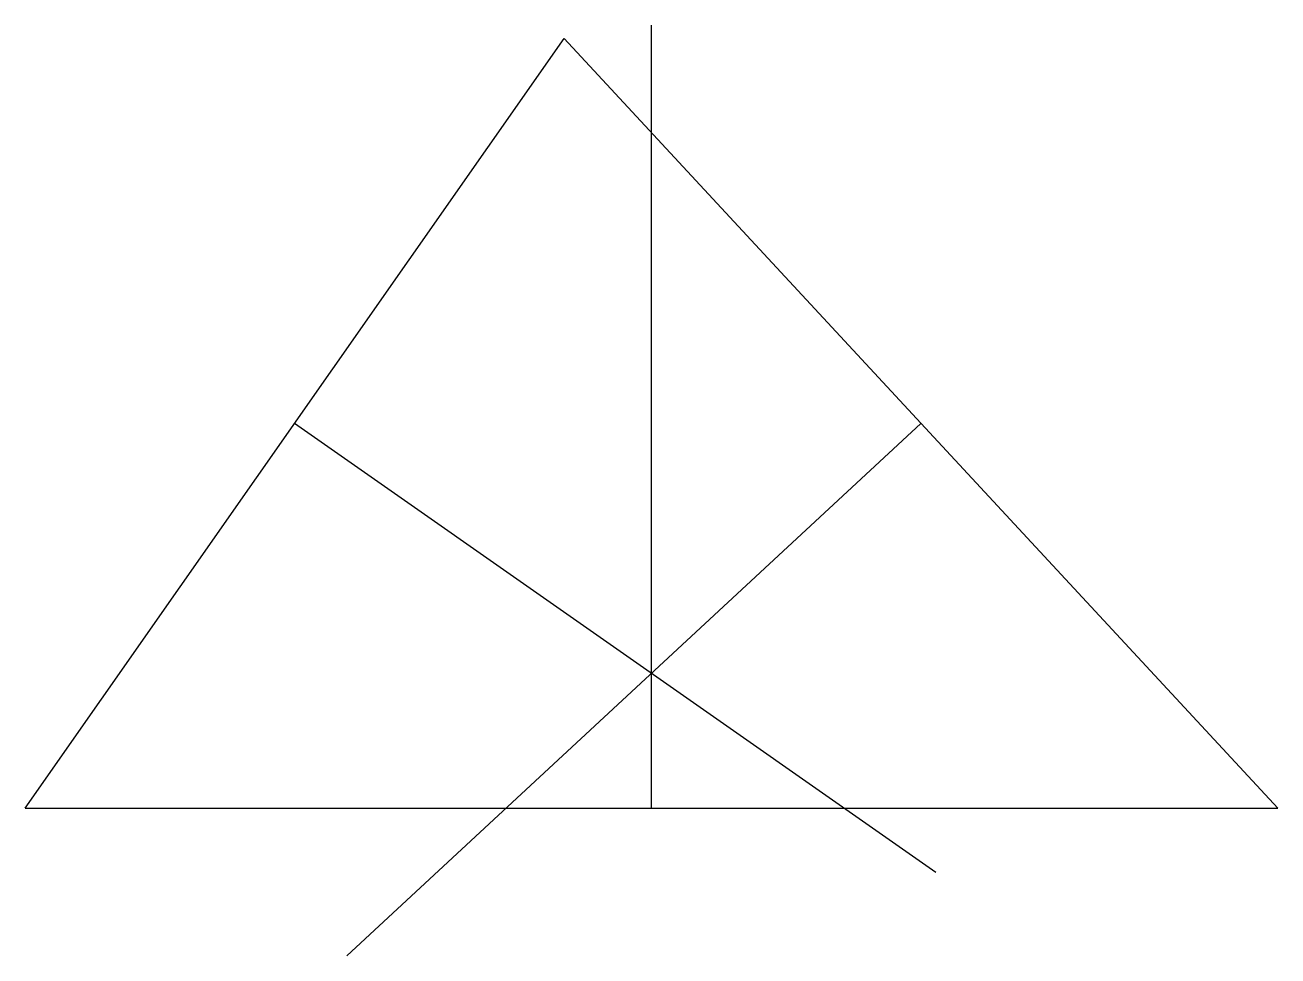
# Model space of a CAD drawing. Header units: millimetres. Extents: x 10 to 50, y 9.3 to 39.
import ezdxf

# ---------------------------------------------------------------- set-up
doc = ezdxf.new("R2010")
doc.units = ezdxf.units.MM
doc.layers.get('0').update_dxf_attribs({"lineweight": 25, "true_color": 0xffffff})

msp = doc.modelspace()

# ---------------------------------------------------------------- linework, layer by layer
for p, q in [((30, 14), (30, 39)), ((10, 14), (27.207, 38.575)), ((27.207, 38.575), (50, 14)), ((39.082, 11.948), (18.604, 26.287)), ((20.274, 9.287), (38.604, 26.287)), ((10, 14), (50, 14))]:
    msp.add_line(p, q)

doc.saveas('drawing.dxf')
